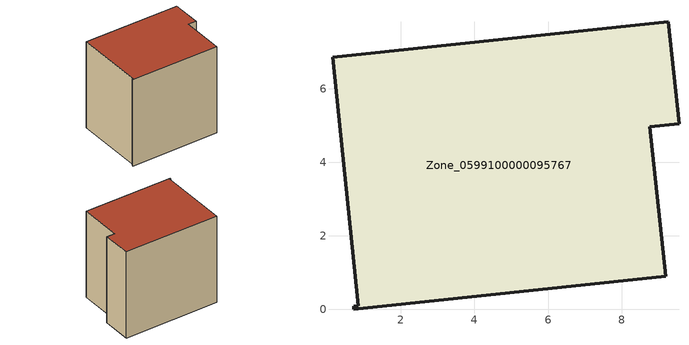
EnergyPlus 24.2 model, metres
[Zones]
Zone_0599100000095767
 floor ground (C_G): 0.84,0.11 0.14,6.86 9.27,7.82 9.56,5.05 8.77,4.97 9.2,0.9 0.73,0 0.72,0.09 z0
 wall outside (C_F): 0.73,0 9.2,0.9 8.77,4.97 9.56,5.05 9.27,7.82 0.14,6.86 0.84,0.11 0.72,0.09 0.73,0 z0:8.56
 roof outside (C_R): 0.14,6.86 0.84,0.11 0.72,0.09 0.73,0 9.2,0.9 8.77,4.97 9.56,5.05 9.27,7.82 z8.56
[BUILDING]
Pand.0599100000095767: North Axis=0; Terrain=City; Loads Convergence Tolerance Value=0.04; Temperature Convergence Tolerance Value=0.4; Solar Distribution=FullExterior; Maximum Number of Warmup Days=25; Minimum Number of Warmup Days=1
[Site:Location]
Rotterdam.The.Hague.AP_ZH_NLD Design_Conditions: Latitude=51.96; Longitude=4.45; Time Zone=1; Elevation=-4.5
[SITE:GROUNDTEMPERATURE:BUILDINGSURFACE]
18, 18, 18, 18, 18, 18, 18, 18, 18, 18, 18, 18
[MATERIAL] Thermal Absorptance=0.9; Solar Absorptance=0.7; Visible Absorptance=0.7
Name | Roughness | Thickness | Conductivity | Density | Specific Heat
G.TI.1992-2005 | MediumSmooth | 0.15 | 0.06 | 540 | 1210
F.TI.1992-2005 | Rough | 0.3 | 0.12 | 1920 | 840
R.TI.1992-2005 | MediumRough | 0.2 | 0.08 | 1500 | 1000
[CONSTRUCTION]
C_G: G.TI.1992-2005
C_F: F.TI.1992-2005
C_R: R.TI.1992-2005
[ZONE]
Zone_0599100000095767: Type=1; Multiplier=1; Ceiling Height=Autocalculate; Volume=Autocalculate; Floor Area=autocalculate; Part of Total Floor Area=Yes
[ZONEINFILTRATION:DESIGNFLOWRATE]
Infil_Zone_0599100000095767: Zone or ZoneList or Space or SpaceList=Zone_0599100000095767; Schedule=AlwaysOn; Design Flow Rate Calculation Method=Flow/Area; Flow Rate per Floor Area=0.0015; Constant Term Coefficient=1; Temperature Term Coefficient=0; Velocity Term Coefficient=0; Velocity Squared Term Coefficient=0
[HVACTEMPLATE:ZONE:IDEALLOADSAIRSYSTEM]
Zone_0599100000095767: Maximum Heating Supply Air Temperature=50; Minimum Cooling Supply Air Temperature=13; Maximum Heating Supply Air Humidity Ratio=0.0156; Minimum Cooling Supply Air Humidity Ratio=0.0077; Heating Limit=NoLimit; Cooling Limit=NoLimit; Dehumidification Control Type=ConstantSensibleHeatRatio; Cooling Sensible Heat Ratio=0.7; Dehumidification Setpoint=60; Humidification Control Type=None; Humidification Setpoint=30; Outdoor Air Method=None; Outdoor Air Flow Rate per Person=0.00944; Outdoor Air Flow Rate per Zone Floor Area=0; Outdoor Air Flow Rate per Zone=0; Demand Controlled Ventilation Type=None; Outdoor Air Economizer Type=NoEconomizer; Heat Recovery Type=None; Sensible Heat Recovery Effectiveness=0.7; Latent Heat Recovery Effectiveness=0.65
[ZONECONTROL:THERMOSTAT]
ThermostatControl_Zone_0599100000095767: Zone or ZoneList=Zone_0599100000095767; Control Type Schedule=DualSetpointControlType; Control 1=Thermostat_Zone_0599100000095767; Temperature Difference Between Cutout And Setpoint=0
[THERMOSTATSETPOINT:DUALSETPOINT]
Thermostat_Zone_0599100000095767: Heating Setpoint Temperature Schedule=HeatingSetpoint_Zone_0599100000095767; Cooling Setpoint Temperature Schedule=CoolingSetpoint_Zone_0599100000095767
[SCHEDULE:COMPACT]
HeatingSetpoint_Zone_0599100000095767: Through: 12/31, For: AllDays, Until: 24:00, 21
CoolingSetpoint_Zone_0599100000095767: Through: 12/31, For: AllDays, Until: 24:00, 24
DualSetpointControlType: Through: 12/31, For: AllDays, Until: 24:00, 4
AlwaysOn: Through: 12/31, For: AllDays, Until: 24:00, 1
